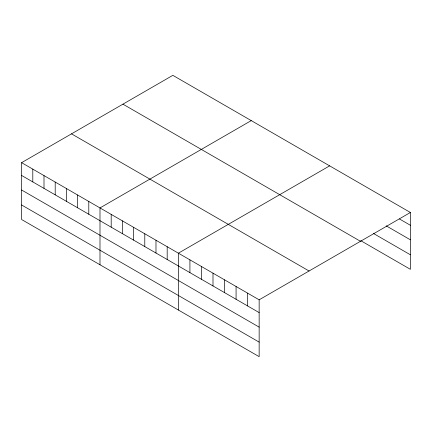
<?xml version="1.0" encoding="UTF-8"?>
<svg xmlns="http://www.w3.org/2000/svg" width="432" height="432" viewBox="0 0 432 432"><rect width="100%" height="100%" fill="white"/><g stroke="black" fill="none" stroke-linecap="round" stroke-linejoin="round"><path stroke-width="0.65" d="M21.6 162.664L259.151 299.813L259.151 356.659L21.6 219.51L21.6 162.664L172.849 75.341L410.4 212.49L410.4 269.336L360.785 240.689M251.24 120.604L99.992 207.927L99.992 264.767M329.632 165.861L178.384 253.184L178.384 310.025M259.151 299.813L410.4 212.49M399.438 218.948L410.4 225.277M386.17 225.828L410.4 239.814M373.48 233.48L410.4 254.794M122.936 104.161L360.488 241.31M71.512 133.85L309.064 270.999M21.6 175.451L259.151 312.601M21.6 189.994L259.151 327.137M21.6 204.973L259.151 342.117M247.612 293.155L247.612 305.937M236.072 286.492L236.072 299.279M224.537 279.828L224.537 292.615M212.998 273.17L212.998 285.957M201.458 266.506L201.458 279.293M189.923 259.848L189.923 272.63M167.184 246.721L167.184 259.508M155.984 240.251L155.984 253.039M144.785 233.788L144.785 246.575M133.585 227.324L133.585 240.111M122.391 220.855L122.391 233.642M111.191 214.391L111.191 227.178M88.792 201.458L88.792 214.245M77.593 194.994L77.593 207.781M66.393 188.53L66.393 201.317M55.199 182.061L55.199 194.848M43.999 175.597L43.999 188.384M32.8 169.133L32.8 181.921"/></g></svg>
